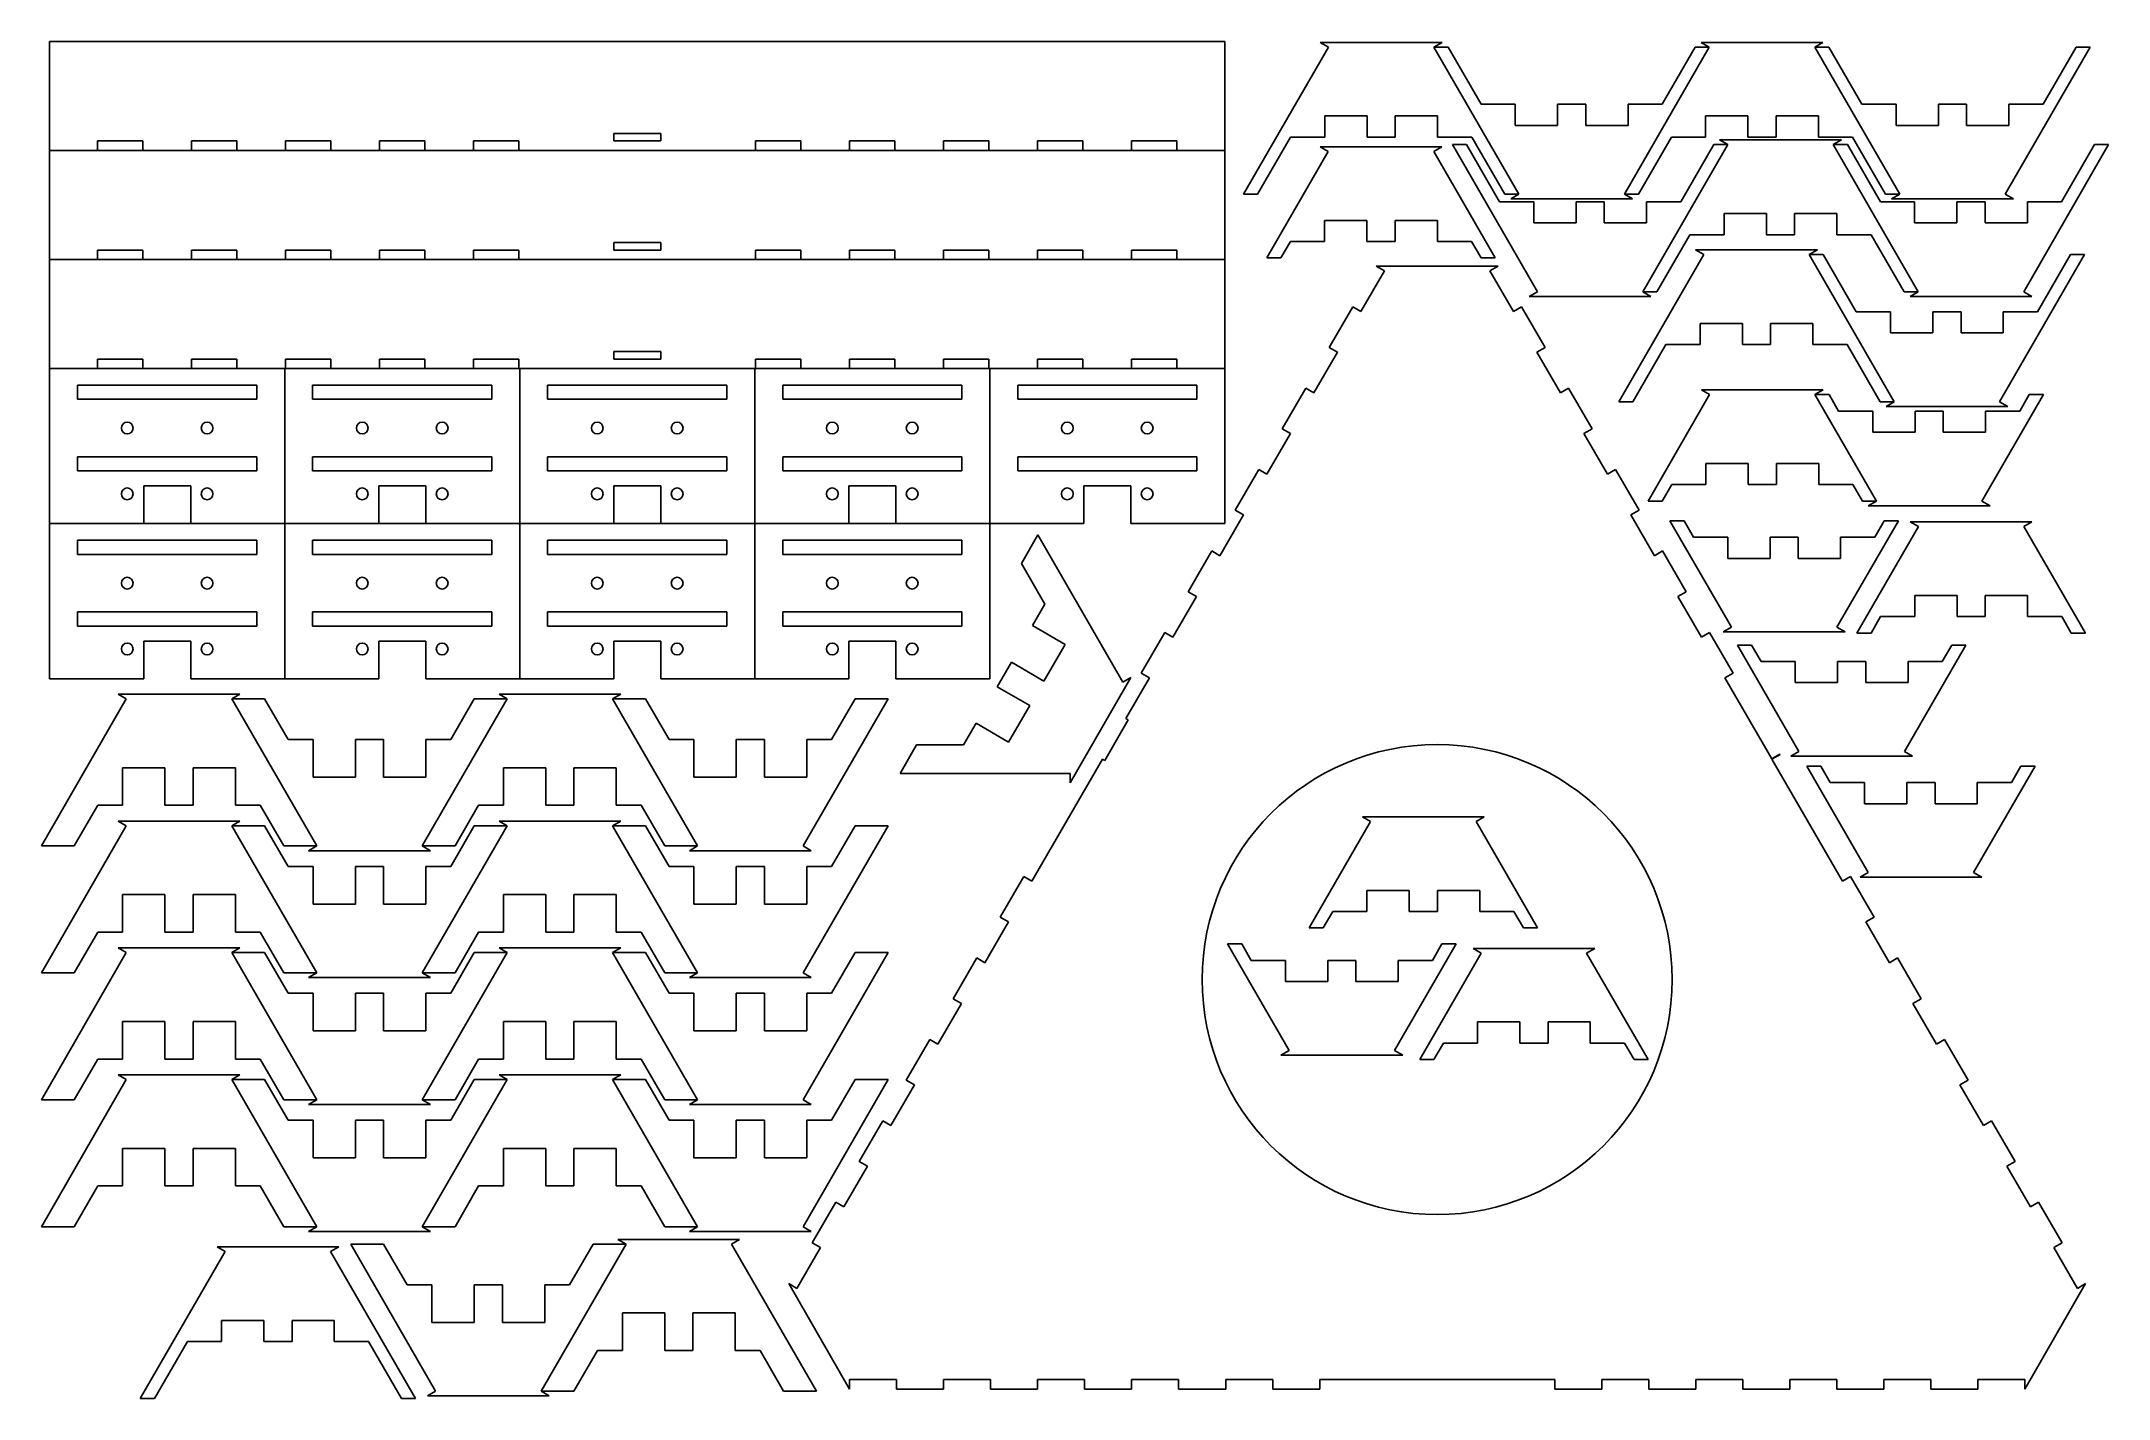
# Model space of a CAD drawing. Header units: millimetres. Extents: x 84 to 524, y 76 to 365.
import ezdxf

# ---------------------------------------------------------------- set-up
doc = ezdxf.new("R2010")
doc.units = ezdxf.units.MM

msp = doc.modelspace()

# ---------------------------------------------------------------- linework, layer by layer
at = {"color": 7, "linetype": 'Continuous', "lineweight": 25}
for p, q in [((335.74, 365.08), (85.74, 365.08)), ((85.74, 365.08), (85.74, 341.88)), ((335.74, 341.88), (335.74, 365.08)), ((357.81, 363.87), (339.74, 332.56)), ((356.08, 364.87), (357.81, 363.87)), ((381.98, 364.87), (356.08, 364.87)), ((380.25, 363.87), (381.98, 364.87)), ((398.33, 332.56), (380.25, 363.87)), ((380.25, 363.87), (383.25, 363.87)), ((383.25, 363.87), (390.27, 351.71)), ((438.84, 363.87), (420.76, 332.56)), ((435.84, 363.87), (428.82, 351.71)), ((438.84, 363.87), (435.84, 363.87)), ((463.01, 364.87), (437.11, 364.87)), ((437.11, 364.87), (438.84, 363.87)), ((461.28, 363.87), (463.01, 364.87)), ((479.35, 332.56), (461.28, 363.87)), ((461.28, 363.87), (464.28, 363.87)), ((464.28, 363.87), (471.3, 351.71)), ((501.79, 332.56), (519.87, 363.87)), ((516.87, 363.87), (509.85, 351.71)), ((519.87, 363.87), (516.87, 363.87)), ((366.03, 349.22), (357.03, 349.22)), ((357.03, 344.72), (357.03, 349.22)), ((366.03, 349.22), (366.03, 344.72)), ((372.03, 344.72), (372.03, 349.22)), ((381.03, 349.22), (372.03, 349.22)), ((381.03, 349.22), (381.03, 344.72)), ((397.54, 351.71), (390.27, 351.71)), ((397.54, 347.21), (397.54, 351.71)), ((412.54, 351.71), (406.54, 351.71)), ((406.54, 351.71), (406.54, 347.21)), ((412.54, 347.21), (412.54, 351.71)), ((421.54, 351.71), (421.54, 347.21)), ((428.82, 351.71), (421.54, 351.71)), ((447.06, 349.22), (438.06, 349.22)), ((438.06, 344.72), (438.06, 349.22)), ((447.06, 349.22), (447.06, 344.72)), ((453.06, 344.72), (453.06, 349.22)), ((462.06, 349.22), (453.06, 349.22)), ((462.06, 349.22), (462.06, 344.72)), ((478.57, 351.71), (471.3, 351.71)), ((478.57, 347.21), (478.57, 351.71)), ((487.57, 351.71), (487.57, 347.21)), ((493.57, 351.71), (487.57, 351.71)), ((493.57, 347.21), (493.57, 351.71)), ((502.57, 351.71), (502.57, 347.21)), ((509.85, 351.71), (502.57, 351.71)), ((95.94, 343.88), (95.94, 341.88)), ((105.54, 343.88), (95.94, 343.88)), ((105.54, 341.88), (105.54, 343.88)), ((125.54, 343.88), (115.94, 343.88)), ((115.94, 343.88), (115.94, 341.88)), ((125.54, 341.88), (125.54, 343.88)), ((145.54, 343.88), (135.94, 343.88)), ((135.94, 343.88), (135.94, 341.88)), ((145.54, 341.88), (145.54, 343.88)), ((165.54, 343.88), (155.94, 343.88)), ((155.94, 343.88), (155.94, 341.88)), ((165.54, 341.88), (165.54, 343.88)), ((185.54, 343.88), (175.94, 343.88)), ((175.94, 343.88), (175.94, 341.88)), ((185.54, 341.88), (185.54, 343.88)), ((215.74, 345.48), (205.74, 345.48)), ((205.74, 345.48), (205.74, 343.88)), ((205.74, 343.88), (215.74, 343.88)), ((215.74, 343.88), (215.74, 345.48)), ((245.54, 343.88), (235.94, 343.88)), ((235.94, 343.88), (235.94, 341.88)), ((245.54, 341.88), (245.54, 343.88)), ((265.54, 343.88), (255.94, 343.88)), ((255.94, 343.88), (255.94, 341.88)), ((265.54, 341.88), (265.54, 343.88)), ((285.54, 343.88), (275.94, 343.88)), ((275.94, 343.88), (275.94, 341.88)), ((285.54, 341.88), (285.54, 343.88)), ((305.54, 343.88), (295.94, 343.88)), ((295.94, 343.88), (295.94, 341.88)), ((305.54, 341.88), (305.54, 343.88)), ((325.54, 343.88), (315.94, 343.88)), ((315.94, 343.88), (315.94, 341.88)), ((325.54, 341.88), (325.54, 343.88)), ((342.74, 332.56), (349.76, 344.72)), ((349.76, 344.72), (357.03, 344.72)), ((366.03, 344.72), (372.03, 344.72)), ((381.03, 344.72), (388.31, 344.72)), ((402.26, 311.79), (384.18, 343.1)), ((384.18, 343.1), (387.18, 343.1)), ((387.18, 343.1), (394.2, 330.94)), ((395.33, 332.56), (388.31, 344.72)), ((397.54, 347.21), (406.54, 347.21)), ((412.54, 347.21), (421.54, 347.21)), ((423.76, 332.56), (430.78, 344.72)), ((442.77, 343.1), (424.7, 311.79)), ((430.78, 344.72), (438.06, 344.72)), ((439.77, 343.1), (432.75, 330.94)), ((442.77, 343.1), (439.77, 343.1)), ((441.04, 344.1), (442.77, 343.1)), ((466.94, 344.1), (441.04, 344.1)), ((447.06, 344.72), (453.06, 344.72)), ((462.06, 344.72), (469.33, 344.72)), ((465.21, 343.1), (466.94, 344.1)), ((465.21, 343.1), (468.21, 343.1)), ((483.29, 311.79), (465.21, 343.1)), ((468.21, 343.1), (475.23, 330.94)), ((476.35, 332.56), (469.33, 344.72)), ((478.57, 347.21), (487.57, 347.21)), ((493.57, 347.21), (502.57, 347.21)), ((523.8, 343.1), (505.72, 311.79)), ((520.8, 343.1), (513.78, 330.94)), ((523.8, 343.1), (520.8, 343.1)), ((85.74, 341.88), (95.94, 341.88)), ((85.74, 341.88), (85.74, 318.68)), ((335.74, 341.88), (85.74, 341.88)), ((105.54, 341.88), (115.94, 341.88)), ((125.54, 341.88), (135.94, 341.88)), ((145.54, 341.88), (155.94, 341.88)), ((165.54, 341.88), (175.94, 341.88)), ((185.54, 341.88), (235.94, 341.88)), ((245.54, 341.88), (255.94, 341.88)), ((265.54, 341.88), (275.94, 341.88)), ((285.54, 341.88), (295.94, 341.88)), ((305.54, 341.88), (315.94, 341.88)), ((325.54, 341.88), (335.74, 341.88)), ((335.74, 318.68), (335.74, 341.88)), ((357.76, 341.64), (344.69, 318.99)), ((356.03, 342.64), (357.76, 341.64)), ((381.93, 342.64), (356.03, 342.64)), ((380.2, 341.64), (381.93, 342.64)), ((393.28, 318.99), (380.2, 341.64)), ((339.74, 332.56), (342.74, 332.56)), ((394.2, 330.94), (401.48, 330.94)), ((398.33, 332.56), (395.33, 332.56)), ((398.33, 332.56), (396.59, 331.56)), ((396.59, 331.56), (422.49, 331.56)), ((401.48, 330.94), (401.48, 326.44)), ((410.48, 326.44), (410.48, 330.94)), ((410.48, 330.94), (416.48, 330.94)), ((416.48, 330.94), (416.48, 326.44)), ((420.76, 332.56), (423.76, 332.56)), ((422.49, 331.56), (420.76, 332.56)), ((425.48, 330.94), (432.75, 330.94)), ((425.48, 326.44), (425.48, 330.94)), ((475.23, 330.94), (482.5, 330.94)), ((479.35, 332.56), (476.35, 332.56)), ((479.35, 332.56), (477.62, 331.56)), ((477.62, 331.56), (503.52, 331.56)), ((482.5, 330.94), (482.5, 326.44)), ((491.5, 326.44), (491.5, 330.94)), ((491.5, 330.94), (497.5, 330.94)), ((497.5, 330.94), (497.5, 326.44)), ((503.52, 331.56), (501.79, 332.56)), ((506.5, 330.94), (513.78, 330.94)), ((506.5, 326.44), (506.5, 330.94)), ((365.98, 326.99), (356.98, 326.99)), ((356.98, 322.49), (356.98, 326.99)), ((365.98, 326.99), (365.98, 322.49)), ((371.98, 322.49), (371.98, 326.99)), ((380.98, 326.99), (371.98, 326.99)), ((380.98, 326.99), (380.98, 322.49)), ((410.48, 326.44), (401.48, 326.44)), ((425.48, 326.44), (416.48, 326.44)), ((450.99, 328.45), (441.99, 328.45)), ((441.99, 323.95), (441.99, 328.45)), ((450.99, 328.45), (450.99, 323.95)), ((456.99, 323.95), (456.99, 328.45)), ((465.99, 328.45), (456.99, 328.45)), ((465.99, 328.45), (465.99, 323.95)), ((491.5, 326.44), (482.5, 326.44)), ((506.5, 326.44), (497.5, 326.44)), ((205.74, 322.28), (205.74, 320.68)), ((215.74, 322.28), (205.74, 322.28)), ((215.74, 320.68), (215.74, 322.28)), ((347.69, 318.99), (349.71, 322.49)), ((349.71, 322.49), (356.98, 322.49)), ((365.98, 322.49), (371.98, 322.49)), ((380.98, 322.49), (388.26, 322.49)), ((390.28, 318.99), (388.26, 322.49)), ((427.7, 311.79), (434.72, 323.95)), ((434.72, 323.95), (441.99, 323.95)), ((450.99, 323.95), (456.99, 323.95)), ((465.99, 323.95), (473.27, 323.95)), ((480.29, 311.79), (473.27, 323.95)), ((85.74, 318.68), (85.74, 295.48)), ((335.74, 318.68), (85.74, 318.68)), ((85.74, 318.68), (95.94, 318.68)), ((95.94, 320.68), (95.94, 318.68)), ((105.54, 320.68), (95.94, 320.68)), ((105.54, 318.68), (105.54, 320.68)), ((105.54, 318.68), (115.94, 318.68)), ((125.54, 320.68), (115.94, 320.68)), ((115.94, 320.68), (115.94, 318.68)), ((125.54, 318.68), (125.54, 320.68)), ((125.54, 318.68), (135.94, 318.68)), ((145.54, 320.68), (135.94, 320.68)), ((135.94, 320.68), (135.94, 318.68)), ((145.54, 318.68), (145.54, 320.68)), ((145.54, 318.68), (155.94, 318.68)), ((165.54, 320.68), (155.94, 320.68)), ((155.94, 320.68), (155.94, 318.68)), ((165.54, 318.68), (165.54, 320.68)), ((165.54, 318.68), (175.94, 318.68)), ((175.94, 320.68), (175.94, 318.68)), ((185.54, 320.68), (175.94, 320.68)), ((185.54, 318.68), (185.54, 320.68)), ((185.54, 318.68), (235.94, 318.68)), ((205.74, 320.68), (215.74, 320.68)), ((245.54, 320.68), (235.94, 320.68)), ((235.94, 320.68), (235.94, 318.68)), ((245.54, 318.68), (245.54, 320.68)), ((245.54, 318.68), (255.94, 318.68)), ((265.54, 320.68), (255.94, 320.68)), ((255.94, 320.68), (255.94, 318.68)), ((265.54, 318.68), (265.54, 320.68)), ((265.54, 318.68), (275.94, 318.68)), ((285.54, 320.68), (275.94, 320.68)), ((275.94, 320.68), (275.94, 318.68)), ((285.54, 318.68), (285.54, 320.68)), ((285.54, 318.68), (295.94, 318.68)), ((305.54, 320.68), (295.94, 320.68)), ((295.94, 320.68), (295.94, 318.68)), ((305.54, 318.68), (305.54, 320.68)), ((305.54, 318.68), (315.94, 318.68)), ((325.54, 320.68), (315.94, 320.68)), ((315.94, 320.68), (315.94, 318.68)), ((325.54, 318.68), (325.54, 320.68)), ((325.54, 318.68), (335.74, 318.68)), ((335.74, 295.48), (335.74, 318.68)), ((344.69, 318.99), (347.69, 318.99)), ((369.72, 316.27), (367.99, 317.27)), ((393.89, 317.27), (367.99, 317.27)), ((393.28, 318.99), (390.28, 318.99)), ((393.89, 317.27), (392.16, 316.27)), ((437.65, 319.72), (419.58, 288.41)), ((435.92, 320.72), (437.65, 319.72)), ((461.82, 320.72), (435.92, 320.72)), ((460.09, 319.72), (461.82, 320.72)), ((478.17, 288.41), (460.09, 319.72)), ((460.09, 319.72), (463.09, 319.72)), ((463.09, 319.72), (470.11, 307.56)), ((518.68, 319.72), (500.6, 288.41)), ((515.68, 319.72), (508.66, 307.56)), ((518.68, 319.72), (515.68, 319.72)), ((364.72, 307.61), (369.72, 316.27)), ((392.16, 316.27), (397.16, 307.61)), ((362.99, 308.61), (357.99, 299.95)), ((362.99, 308.61), (364.72, 307.61)), ((397.16, 307.61), (398.89, 308.61)), ((403.89, 299.95), (398.89, 308.61)), ((400.53, 310.79), (402.26, 311.79)), ((426.43, 310.79), (400.53, 310.79)), ((424.7, 311.79), (426.43, 310.79)), ((424.7, 311.79), (427.7, 311.79)), ((483.29, 311.79), (480.29, 311.79)), ((481.55, 310.79), (483.29, 311.79)), ((507.45, 310.79), (481.55, 310.79)), ((505.72, 311.79), (507.45, 310.79)), ((436.87, 300.57), (436.87, 305.07)), ((445.87, 305.07), (436.87, 305.07)), ((445.87, 305.07), (445.87, 300.57)), ((451.87, 300.57), (451.87, 305.07)), ((460.87, 305.07), (451.87, 305.07)), ((460.87, 305.07), (460.87, 300.57)), ((470.11, 307.56), (477.39, 307.56)), ((477.39, 307.56), (477.39, 303.06)), ((486.39, 303.06), (486.39, 307.56)), ((486.39, 307.56), (492.39, 307.56)), ((492.39, 307.56), (492.39, 303.06)), ((501.39, 307.56), (508.66, 307.56)), ((501.39, 303.06), (501.39, 307.56)), ((359.72, 298.95), (357.99, 299.95)), ((403.89, 299.95), (402.16, 298.95)), ((422.58, 288.41), (429.6, 300.57)), ((429.6, 300.57), (436.87, 300.57)), ((445.87, 300.57), (451.87, 300.57)), ((460.87, 300.57), (468.15, 300.57)), ((475.17, 288.41), (468.15, 300.57)), ((486.39, 303.06), (477.39, 303.06)), ((501.39, 303.06), (492.39, 303.06)), ((85.74, 295.48), (95.94, 295.48)), ((85.74, 295.48), (85.74, 262.48)), ((135.74, 295.48), (85.74, 295.48)), ((105.54, 297.48), (95.94, 297.48)), ((95.94, 297.48), (95.94, 295.48)), ((105.54, 295.48), (105.54, 297.48)), ((105.54, 295.48), (115.94, 295.48)), ((115.94, 297.48), (115.94, 295.48)), ((125.54, 297.48), (115.94, 297.48)), ((125.54, 295.48), (125.54, 297.48)), ((125.54, 295.48), (135.94, 295.48)), ((135.74, 262.48), (135.74, 295.48)), ((185.74, 295.48), (135.74, 295.48)), ((145.54, 297.48), (135.94, 297.48)), ((135.94, 297.48), (135.94, 295.48)), ((145.54, 295.48), (145.54, 297.48)), ((145.54, 295.48), (155.94, 295.48)), ((165.54, 297.48), (155.94, 297.48)), ((155.94, 297.48), (155.94, 295.48)), ((165.54, 295.48), (165.54, 297.48)), ((165.54, 295.48), (175.94, 295.48)), ((185.54, 297.48), (175.94, 297.48)), ((175.94, 297.48), (175.94, 295.48)), ((185.54, 295.48), (185.54, 297.48)), ((185.54, 295.48), (235.94, 295.48)), ((185.74, 295.48), (185.74, 262.48)), ((235.74, 295.48), (185.74, 295.48)), ((215.74, 299.08), (205.74, 299.08)), ((205.74, 299.08), (205.74, 297.48)), ((205.74, 297.48), (215.74, 297.48)), ((215.74, 297.48), (215.74, 299.08)), ((235.74, 262.48), (235.74, 295.48)), ((285.74, 295.48), (235.74, 295.48)), ((245.54, 297.48), (235.94, 297.48)), ((235.94, 297.48), (235.94, 295.48)), ((245.54, 295.48), (245.54, 297.48)), ((245.54, 295.48), (255.94, 295.48)), ((265.54, 297.48), (255.94, 297.48)), ((255.94, 297.48), (255.94, 295.48)), ((265.54, 295.48), (265.54, 297.48)), ((265.54, 295.48), (275.94, 295.48)), ((285.54, 297.48), (275.94, 297.48)), ((275.94, 297.48), (275.94, 295.48)), ((285.54, 295.48), (285.54, 297.48)), ((285.54, 295.48), (295.94, 295.48)), ((285.74, 295.48), (285.74, 262.48)), ((335.74, 295.48), (285.74, 295.48)), ((305.54, 297.48), (295.94, 297.48)), ((295.94, 297.48), (295.94, 295.48)), ((305.54, 295.48), (305.54, 297.48)), ((305.54, 295.48), (315.94, 295.48)), ((325.54, 297.48), (315.94, 297.48)), ((315.94, 297.48), (315.94, 295.48)), ((325.54, 295.48), (325.54, 297.48)), ((325.54, 295.48), (335.74, 295.48)), ((335.74, 262.48), (335.74, 295.48)), ((354.72, 290.29), (359.72, 298.95)), ((402.16, 298.95), (407.16, 290.29)), ((129.79, 291.92), (91.69, 291.92)), ((91.69, 291.92), (91.69, 288.92)), ((129.79, 288.92), (129.79, 291.92)), ((179.79, 291.92), (141.69, 291.92)), ((141.69, 291.92), (141.69, 288.92)), ((179.79, 288.92), (179.79, 291.92)), ((229.79, 291.92), (191.69, 291.92)), ((191.69, 291.92), (191.69, 288.92)), ((229.79, 288.92), (229.79, 291.92)), ((279.79, 291.92), (241.69, 291.92)), ((241.69, 291.92), (241.69, 288.92)), ((279.79, 288.92), (279.79, 291.92)), ((291.69, 291.92), (291.69, 288.92)), ((329.79, 291.92), (291.69, 291.92)), ((329.79, 288.92), (329.79, 291.92)), ((352.99, 291.29), (347.99, 282.63)), ((352.99, 291.29), (354.72, 290.29)), ((407.16, 290.29), (408.89, 291.29)), ((413.89, 282.63), (408.89, 291.29)), ((437.16, 290.91), (438.89, 289.91)), ((463.06, 290.91), (437.16, 290.91)), ((461.32, 289.91), (463.06, 290.91)), ((91.69, 288.92), (129.79, 288.92)), ((141.69, 288.92), (179.79, 288.92)), ((191.69, 288.92), (229.79, 288.92)), ((241.69, 288.92), (279.79, 288.92)), ((291.69, 288.92), (329.79, 288.92)), ((419.58, 288.41), (422.58, 288.41)), ((438.89, 289.91), (425.81, 267.26)), ((474.4, 267.26), (461.32, 289.91)), ((461.32, 289.91), (464.32, 289.91)), ((464.32, 289.91), (466.34, 286.41)), ((473.62, 286.41), (466.34, 286.41)), ((473.62, 281.91), (473.62, 286.41)), ((478.17, 288.41), (475.17, 288.41)), ((476.44, 287.41), (478.17, 288.41)), ((502.34, 287.41), (476.44, 287.41)), ((482.62, 286.41), (482.62, 281.91)), ((488.62, 286.41), (482.62, 286.41)), ((488.62, 281.91), (488.62, 286.41)), ((496.84, 267.26), (509.91, 289.91)), ((497.62, 286.41), (497.62, 281.91)), ((504.89, 286.41), (497.62, 286.41)), ((500.6, 288.41), (502.34, 287.41)), ((506.91, 289.91), (504.89, 286.41)), ((509.91, 289.91), (506.91, 289.91)), ((344.72, 272.97), (349.72, 281.63)), ((349.72, 281.63), (347.99, 282.63)), ((413.89, 282.63), (412.16, 281.63)), ((412.16, 281.63), (417.16, 272.97)), ((473.62, 281.91), (482.62, 281.91)), ((488.62, 281.91), (497.62, 281.91)), ((129.79, 276.68), (91.69, 276.68)), ((91.69, 276.68), (91.69, 273.68)), ((91.69, 273.68), (129.79, 273.68)), ((129.79, 273.68), (129.79, 276.68)), ((179.79, 276.68), (141.69, 276.68)), ((141.69, 276.68), (141.69, 273.68)), ((141.69, 273.68), (179.79, 273.68)), ((179.79, 273.68), (179.79, 276.68)), ((229.79, 276.68), (191.69, 276.68)), ((191.69, 276.68), (191.69, 273.68)), ((191.69, 273.68), (229.79, 273.68)), ((229.79, 273.68), (229.79, 276.68)), ((279.79, 276.68), (241.69, 276.68)), ((241.69, 276.68), (241.69, 273.68)), ((241.69, 273.68), (279.79, 273.68)), ((279.79, 273.68), (279.79, 276.68)), ((329.79, 276.68), (291.69, 276.68)), ((291.69, 276.68), (291.69, 273.68)), ((291.69, 273.68), (329.79, 273.68)), ((329.79, 273.68), (329.79, 276.68)), ((342.99, 273.97), (337.99, 265.31)), ((342.99, 273.97), (344.72, 272.97)), ((417.16, 272.97), (418.89, 273.97)), ((423.89, 265.31), (418.89, 273.97)), ((438.11, 270.76), (438.11, 275.26)), ((447.11, 275.26), (438.11, 275.26)), ((447.11, 275.26), (447.11, 270.76)), ((453.11, 270.76), (453.11, 275.26)), ((462.11, 275.26), (453.11, 275.26)), ((462.11, 275.26), (462.11, 270.76)), ((115.74, 270.48), (105.74, 270.48)), ((105.74, 270.48), (105.74, 262.48)), ((115.74, 262.48), (115.74, 270.48)), ((165.74, 270.48), (155.74, 270.48)), ((155.74, 270.48), (155.74, 262.48)), ((165.74, 262.48), (165.74, 270.48)), ((215.74, 270.48), (205.74, 270.48)), ((205.74, 270.48), (205.74, 262.48)), ((215.74, 262.48), (215.74, 270.48)), ((265.74, 270.48), (255.74, 270.48)), ((255.74, 270.48), (255.74, 262.48)), ((265.74, 262.48), (265.74, 270.48)), ((315.74, 270.48), (305.74, 270.48)), ((305.74, 270.48), (305.74, 262.48)), ((315.74, 262.48), (315.74, 270.48)), ((428.81, 267.26), (430.83, 270.76)), ((430.83, 270.76), (438.11, 270.76)), ((447.11, 270.76), (453.11, 270.76)), ((462.11, 270.76), (469.38, 270.76)), ((471.4, 267.26), (469.38, 270.76)), ((334.72, 255.65), (339.72, 264.31)), ((339.72, 264.31), (337.99, 265.31)), ((423.89, 265.31), (422.16, 264.31)), ((422.16, 264.31), (427.16, 255.65)), ((425.81, 267.26), (428.81, 267.26)), ((474.4, 267.26), (471.4, 267.26)), ((474.4, 267.26), (472.67, 266.26)), ((472.67, 266.26), (498.57, 266.26)), ((498.57, 266.26), (496.84, 267.26)), ((85.74, 262.48), (105.74, 262.48)), ((135.74, 262.48), (85.74, 262.48)), ((85.74, 262.48), (85.74, 229.48)), ((115.74, 262.48), (135.74, 262.48)), ((135.74, 262.48), (135.74, 229.48)), ((185.74, 262.48), (135.74, 262.48)), ((135.74, 262.48), (155.74, 262.48)), ((165.74, 262.48), (185.74, 262.48)), ((185.74, 262.48), (185.74, 229.48)), ((235.74, 262.48), (185.74, 262.48)), ((185.74, 262.48), (205.74, 262.48)), ((215.74, 262.48), (235.74, 262.48)), ((235.74, 229.48), (235.74, 262.48)), ((285.74, 262.48), (235.74, 262.48)), ((235.74, 262.48), (255.74, 262.48)), ((265.74, 262.48), (285.74, 262.48)), ((285.74, 262.48), (305.74, 262.48)), ((285.74, 229.48), (285.74, 262.48)), ((295.98, 260.07), (292.48, 254.01)), ((314.06, 228.76), (295.98, 260.07)), ((315.74, 262.48), (335.74, 262.48)), ((443.55, 240.43), (430.47, 263.08)), ((433.47, 263.08), (430.47, 263.08)), ((435.49, 259.58), (433.47, 263.08)), ((435.49, 259.58), (442.77, 259.58)), ((442.77, 259.58), (442.77, 255.08)), ((451.77, 255.08), (451.77, 259.58)), ((451.77, 259.58), (457.77, 259.58)), ((457.77, 259.58), (457.77, 255.08)), ((479.06, 263.08), (465.99, 240.43)), ((466.77, 259.58), (474.04, 259.58)), ((466.77, 255.08), (466.77, 259.58)), ((483.32, 261.84), (470.25, 239.19)), ((474.04, 259.58), (476.06, 263.08)), ((476.06, 263.08), (479.06, 263.08)), ((481.59, 262.84), (483.32, 261.84)), ((507.49, 262.84), (481.59, 262.84)), ((505.76, 261.84), (507.49, 262.84)), ((518.84, 239.19), (505.76, 261.84)), ((129.79, 258.92), (91.69, 258.92)), ((91.69, 258.92), (91.69, 255.92)), ((91.69, 255.92), (129.79, 255.92)), ((129.79, 255.92), (129.79, 258.92)), ((141.69, 258.92), (141.69, 255.92)), ((179.79, 258.92), (141.69, 258.92)), ((141.69, 255.92), (179.79, 255.92)), ((179.79, 255.92), (179.79, 258.92)), ((229.79, 258.92), (191.69, 258.92)), ((191.69, 258.92), (191.69, 255.92)), ((191.69, 255.92), (229.79, 255.92)), ((229.79, 255.92), (229.79, 258.92)), ((279.79, 258.92), (241.69, 258.92)), ((241.69, 258.92), (241.69, 255.92)), ((241.69, 255.92), (279.79, 255.92)), ((279.79, 255.92), (279.79, 258.92)), ((332.99, 256.65), (327.99, 247.99)), ((332.99, 256.65), (334.72, 255.65)), ((427.16, 255.65), (428.89, 256.65)), ((433.89, 247.99), (428.89, 256.65)), ((292.48, 254.01), (297.48, 245.35)), ((451.77, 255.08), (442.77, 255.08)), ((466.77, 255.08), (457.77, 255.08)), ((324.72, 238.33), (329.72, 246.99)), ((329.72, 246.99), (327.99, 247.99)), ((433.89, 247.99), (432.16, 246.99)), ((432.16, 246.99), (437.16, 238.33)), ((491.54, 247.19), (482.54, 247.19)), ((482.54, 242.69), (482.54, 247.19)), ((491.54, 247.19), (491.54, 242.69)), ((497.54, 242.69), (497.54, 247.19)), ((506.54, 247.19), (497.54, 247.19)), ((506.54, 247.19), (506.54, 242.69)), ((129.79, 243.68), (91.69, 243.68)), ((91.69, 243.68), (91.69, 240.68)), ((129.79, 240.68), (129.79, 243.68)), ((179.79, 243.68), (141.69, 243.68)), ((141.69, 243.68), (141.69, 240.68)), ((179.79, 240.68), (179.79, 243.68)), ((229.79, 243.68), (191.69, 243.68)), ((191.69, 243.68), (191.69, 240.68)), ((229.79, 240.68), (229.79, 243.68)), ((279.79, 243.68), (241.69, 243.68)), ((241.69, 243.68), (241.69, 240.68)), ((279.79, 240.68), (279.79, 243.68)), ((297.48, 245.35), (294.84, 240.76)), ((473.25, 239.19), (475.27, 242.69)), ((475.27, 242.69), (482.54, 242.69)), ((491.54, 242.69), (497.54, 242.69)), ((506.54, 242.69), (513.82, 242.69)), ((515.84, 239.19), (513.82, 242.69)), ((91.69, 240.68), (129.79, 240.68)), ((141.69, 240.68), (179.79, 240.68)), ((191.69, 240.68), (229.79, 240.68)), ((241.69, 240.68), (279.79, 240.68)), ((301.76, 236.76), (294.84, 240.76)), ((322.99, 239.33), (317.99, 230.67)), ((322.99, 239.33), (324.72, 238.33)), ((437.16, 238.33), (438.89, 239.33)), ((443.89, 230.67), (438.89, 239.33)), ((441.82, 239.43), (443.55, 240.43)), ((467.72, 239.43), (441.82, 239.43)), ((465.99, 240.43), (467.72, 239.43)), ((470.25, 239.19), (473.25, 239.19)), ((518.84, 239.19), (515.84, 239.19)), ((115.74, 237.48), (105.74, 237.48)), ((105.74, 237.48), (105.74, 229.48)), ((115.74, 229.48), (115.74, 237.48)), ((165.74, 237.48), (155.74, 237.48)), ((155.74, 237.48), (155.74, 229.48)), ((165.74, 229.48), (165.74, 237.48)), ((215.74, 237.48), (205.74, 237.48)), ((205.74, 237.48), (205.74, 229.48)), ((215.74, 229.48), (215.74, 237.48)), ((265.74, 237.48), (255.74, 237.48)), ((255.74, 237.48), (255.74, 229.48)), ((265.74, 229.48), (265.74, 237.48)), ((297.26, 228.97), (301.76, 236.76)), ((447.83, 236.63), (444.83, 236.63)), ((457.9, 213.98), (444.83, 236.63)), ((449.85, 233.13), (447.83, 236.63)), ((449.85, 233.13), (457.12, 233.13)), ((457.12, 233.13), (457.12, 228.63)), ((466.12, 228.63), (466.12, 233.13)), ((466.12, 233.13), (472.12, 233.13)), ((472.12, 233.13), (472.12, 228.63)), ((493.42, 236.63), (480.34, 213.98)), ((481.12, 233.13), (488.4, 233.13)), ((481.12, 228.63), (481.12, 233.13)), ((488.4, 233.13), (490.42, 236.63)), ((490.42, 236.63), (493.42, 236.63)), ((85.74, 229.48), (105.74, 229.48)), ((115.74, 229.48), (135.74, 229.48)), ((135.74, 229.48), (155.74, 229.48)), ((165.74, 229.48), (185.74, 229.48)), ((185.74, 229.48), (205.74, 229.48)), ((215.74, 229.48), (235.74, 229.48)), ((235.74, 229.48), (255.74, 229.48)), ((265.74, 229.48), (285.74, 229.48)), ((290.34, 232.97), (287.34, 227.77)), ((290.34, 232.97), (297.26, 228.97)), ((302.84, 207.33), (315.79, 229.76)), ((315.79, 229.76), (314.06, 228.76)), ((314.72, 221.01), (319.72, 229.67)), ((319.72, 229.67), (317.99, 230.67)), ((443.89, 230.67), (442.16, 229.67)), ((442.16, 229.67), (452.13, 212.39)), ((102.05, 225.19), (83.97, 193.88)), ((100.32, 226.19), (102.05, 225.19)), ((126.22, 226.19), (100.32, 226.19)), ((124.48, 225.19), (126.22, 226.19)), ((124.48, 225.19), (131.48, 225.19)), ((124.48, 225.19), (142.56, 193.88)), ((131.48, 225.19), (136.48, 216.53)), ((165, 193.88), (183.07, 225.19)), ((176.07, 225.19), (171.07, 216.53)), ((183.07, 225.19), (176.07, 225.19)), ((181.34, 226.19), (183.07, 225.19)), ((207.24, 226.19), (181.34, 226.19)), ((205.51, 225.19), (207.24, 226.19)), ((223.59, 193.88), (205.51, 225.19)), ((205.51, 225.19), (212.51, 225.19)), ((212.51, 225.19), (217.51, 216.53)), ((246.02, 193.88), (264.1, 225.19)), ((257.1, 225.19), (252.1, 216.53)), ((264.1, 225.19), (257.1, 225.19)), ((294.26, 223.77), (287.34, 227.77)), ((466.12, 228.63), (457.12, 228.63)), ((481.12, 228.63), (472.12, 228.63)), ((282.84, 219.98), (280.19, 215.39)), ((282.84, 219.98), (289.76, 215.98)), ((289.76, 215.98), (294.26, 223.77)), ((315.22, 220.72), (310.22, 212.06)), ((314.72, 221.01), (315.22, 220.72)), ((141.78, 216.53), (136.48, 216.53)), ((141.78, 216.53), (141.78, 208.53)), ((150.78, 208.53), (150.78, 216.53)), ((156.78, 216.53), (150.78, 216.53)), ((156.78, 216.53), (156.78, 208.53)), ((165.78, 208.53), (165.78, 216.53)), ((171.07, 216.53), (165.78, 216.53)), ((222.8, 216.53), (217.51, 216.53)), ((222.8, 216.53), (222.8, 208.53)), ((231.8, 208.53), (231.8, 216.53)), ((237.8, 216.53), (231.8, 216.53)), ((237.8, 216.53), (237.8, 208.53)), ((246.8, 208.53), (246.8, 216.53)), ((252.1, 216.53), (246.8, 216.53)), ((266.69, 209.33), (270.19, 215.39)), ((270.19, 215.39), (280.19, 215.39)), ((294.72, 186.37), (309.72, 212.35)), ((310.22, 212.06), (309.72, 212.35)), ((453.87, 213.39), (452.13, 212.39)), ((453.89, 213.35), (452.16, 212.35)), ((452.16, 212.35), (467.16, 186.37)), ((453.89, 213.35), (453.87, 213.39)), ((456.17, 212.98), (457.9, 213.98)), ((482.07, 212.98), (456.17, 212.98)), ((480.34, 213.98), (482.07, 212.98)), ((101.27, 210.54), (101.27, 202.54)), ((110.27, 210.54), (101.27, 210.54)), ((110.27, 202.54), (110.27, 210.54)), ((125.27, 210.54), (116.27, 210.54)), ((116.27, 210.54), (116.27, 202.54)), ((125.27, 202.54), (125.27, 210.54)), ((141.78, 208.53), (150.78, 208.53)), ((156.78, 208.53), (165.78, 208.53)), ((182.29, 210.54), (182.29, 202.54)), ((191.29, 210.54), (182.29, 210.54)), ((191.29, 202.54), (191.29, 210.54)), ((206.29, 210.54), (197.29, 210.54)), ((197.29, 210.54), (197.29, 202.54)), ((206.29, 202.54), (206.29, 210.54)), ((222.8, 208.53), (231.8, 208.53)), ((237.8, 208.53), (246.8, 208.53)), ((266.69, 209.33), (302.84, 209.33)), ((302.84, 209.33), (302.84, 207.33)), ((472.64, 188.22), (459.56, 210.87)), ((462.56, 210.87), (459.56, 210.87)), ((464.58, 207.37), (462.56, 210.87)), ((464.58, 207.37), (471.86, 207.37)), ((471.86, 207.37), (471.86, 202.87)), ((480.86, 202.87), (480.86, 207.37)), ((480.86, 207.37), (486.86, 207.37)), ((486.86, 207.37), (486.86, 202.87)), ((508.15, 210.87), (495.07, 188.22)), ((495.86, 207.37), (503.13, 207.37)), ((495.86, 202.87), (495.86, 207.37)), ((503.13, 207.37), (505.15, 210.87)), ((505.15, 210.87), (508.15, 210.87)), ((90.97, 193.88), (95.97, 202.54)), ((95.97, 202.54), (101.27, 202.54)), ((110.27, 202.54), (116.27, 202.54)), ((125.27, 202.54), (130.56, 202.54)), ((135.56, 193.88), (130.56, 202.54)), ((172, 193.88), (177, 202.54)), ((177, 202.54), (182.29, 202.54)), ((191.29, 202.54), (197.29, 202.54)), ((206.29, 202.54), (211.59, 202.54)), ((216.59, 193.88), (211.59, 202.54)), ((480.86, 202.87), (471.86, 202.87)), ((495.86, 202.87), (486.86, 202.87)), ((102.05, 198.19), (83.97, 166.88)), ((100.32, 199.19), (102.05, 198.19)), ((126.22, 199.19), (100.32, 199.19)), ((124.48, 198.19), (126.22, 199.19)), ((142.56, 166.88), (124.48, 198.19)), ((124.48, 198.19), (131.48, 198.19)), ((131.48, 198.19), (136.48, 189.53)), ((183.07, 198.19), (165, 166.88)), ((176.07, 198.19), (171.07, 189.53)), ((183.07, 198.19), (176.07, 198.19)), ((181.34, 199.19), (183.07, 198.19)), ((207.24, 199.19), (181.34, 199.19)), ((205.51, 198.19), (207.24, 199.19)), ((223.59, 166.88), (205.51, 198.19)), ((205.51, 198.19), (212.51, 198.19)), ((212.51, 198.19), (217.51, 189.53)), ((246.02, 166.88), (264.1, 198.19)), ((257.1, 198.19), (252.1, 189.53)), ((264.1, 198.19), (257.1, 198.19)), ((366.77, 199.09), (353.69, 176.44)), ((390.94, 200.09), (365.04, 200.09)), ((365.04, 200.09), (366.77, 199.09)), ((389.2, 199.09), (390.94, 200.09)), ((402.28, 176.44), (389.2, 199.09)), ((83.97, 193.88), (90.97, 193.88)), ((142.56, 193.88), (135.56, 193.88)), ((142.56, 193.88), (140.83, 192.88)), ((166.73, 192.88), (165, 193.88)), ((165, 193.88), (172, 193.88)), ((223.59, 193.88), (216.59, 193.88)), ((223.59, 193.88), (221.85, 192.88)), ((247.75, 192.88), (246.02, 193.88)), ((141.78, 189.53), (136.48, 189.53)), ((140.83, 192.88), (166.73, 192.88)), ((141.78, 189.53), (141.78, 181.53)), ((150.78, 181.53), (150.78, 189.53)), ((156.78, 189.53), (150.78, 189.53)), ((156.78, 189.53), (156.78, 181.53)), ((165.78, 181.53), (165.78, 189.53)), ((171.07, 189.53), (165.78, 189.53)), ((222.8, 189.53), (217.51, 189.53)), ((221.85, 192.88), (247.75, 192.88)), ((222.8, 189.53), (222.8, 181.53)), ((231.8, 181.53), (231.8, 189.53)), ((237.8, 189.53), (231.8, 189.53)), ((237.8, 189.53), (237.8, 181.53)), ((246.8, 181.53), (246.8, 189.53)), ((252.1, 189.53), (246.8, 189.53)), ((292.99, 187.37), (287.99, 178.71)), ((292.99, 187.37), (294.72, 186.37)), ((467.16, 186.37), (468.89, 187.37)), ((473.89, 178.71), (468.89, 187.37)), ((470.91, 187.22), (472.64, 188.22)), ((496.81, 187.22), (470.91, 187.22)), ((495.07, 188.22), (496.81, 187.22)), ((101.27, 183.54), (101.27, 175.54)), ((110.27, 183.54), (101.27, 183.54)), ((110.27, 175.54), (110.27, 183.54)), ((116.27, 183.54), (116.27, 175.54)), ((125.27, 183.54), (116.27, 183.54)), ((125.27, 175.54), (125.27, 183.54)), ((141.78, 181.53), (150.78, 181.53)), ((156.78, 181.53), (165.78, 181.53)), ((182.29, 183.54), (182.29, 175.54)), ((191.29, 183.54), (182.29, 183.54)), ((191.29, 175.54), (191.29, 183.54)), ((206.29, 183.54), (197.29, 183.54)), ((197.29, 183.54), (197.29, 175.54)), ((206.29, 175.54), (206.29, 183.54)), ((222.8, 181.53), (231.8, 181.53)), ((237.8, 181.53), (246.8, 181.53)), ((365.99, 179.94), (365.99, 184.44)), ((374.99, 184.44), (365.99, 184.44)), ((374.99, 184.44), (374.99, 179.94)), ((389.99, 184.44), (380.99, 184.44)), ((380.99, 179.94), (380.99, 184.44)), ((389.99, 184.44), (389.99, 179.94)), ((284.72, 169.05), (289.72, 177.71)), ((289.72, 177.71), (287.99, 178.71)), ((353.69, 176.44), (356.69, 176.44)), ((356.69, 176.44), (358.71, 179.94)), ((358.71, 179.94), (365.99, 179.94)), ((374.99, 179.94), (380.99, 179.94)), ((389.99, 179.94), (397.26, 179.94)), ((399.28, 176.44), (397.26, 179.94)), ((402.28, 176.44), (399.28, 176.44)), ((473.89, 178.71), (472.16, 177.71)), ((472.16, 177.71), (477.16, 169.05)), ((90.97, 166.88), (95.97, 175.54)), ((95.97, 175.54), (101.27, 175.54)), ((100.32, 172.19), (102.05, 171.19)), ((126.22, 172.19), (100.32, 172.19)), ((110.27, 175.54), (116.27, 175.54)), ((124.48, 171.19), (126.22, 172.19)), ((125.27, 175.54), (130.56, 175.54)), ((135.56, 166.88), (130.56, 175.54)), ((172, 166.88), (177, 175.54)), ((177, 175.54), (182.29, 175.54)), ((181.34, 172.19), (183.07, 171.19)), ((207.24, 172.19), (181.34, 172.19)), ((191.29, 175.54), (197.29, 175.54)), ((205.51, 171.19), (207.24, 172.19)), ((206.29, 175.54), (211.59, 175.54)), ((216.59, 166.88), (211.59, 175.54)), ((349.44, 150.38), (336.36, 173.03)), ((339.36, 173.03), (336.36, 173.03)), ((341.38, 169.53), (339.36, 173.03)), ((384.95, 173.03), (371.87, 150.38)), ((379.93, 169.53), (381.95, 173.03)), ((381.95, 173.03), (384.95, 173.03)), ((388.57, 172.09), (390.3, 171.09)), ((414.47, 172.09), (388.57, 172.09)), ((412.74, 171.09), (414.47, 172.09)), ((102.05, 171.19), (83.97, 139.88)), ((124.48, 171.19), (131.48, 171.19)), ((124.48, 171.19), (142.56, 139.88)), ((131.48, 171.19), (136.48, 162.53)), ((165, 139.88), (183.07, 171.19)), ((176.07, 171.19), (171.07, 162.53)), ((183.07, 171.19), (176.07, 171.19)), ((205.51, 171.19), (223.59, 139.88)), ((205.51, 171.19), (212.51, 171.19)), ((212.51, 171.19), (217.51, 162.53)), ((246.02, 139.88), (264.1, 171.19)), ((257.1, 171.19), (252.1, 162.53)), ((264.1, 171.19), (257.1, 171.19)), ((282.99, 170.05), (277.99, 161.38)), ((282.99, 170.05), (284.72, 169.05)), ((341.38, 169.53), (348.66, 169.53)), ((348.66, 169.53), (348.66, 165.03)), ((357.66, 165.03), (357.66, 169.53)), ((357.66, 169.53), (363.66, 169.53)), ((363.66, 169.53), (363.66, 165.03)), ((372.66, 169.53), (379.93, 169.53)), ((372.66, 165.03), (372.66, 169.53)), ((390.3, 171.09), (377.23, 148.44)), ((425.82, 148.44), (412.74, 171.09)), ((477.16, 169.05), (478.89, 170.05)), ((483.89, 161.38), (478.89, 170.05)), ((83.97, 166.88), (90.97, 166.88)), ((142.56, 166.88), (135.56, 166.88)), ((142.56, 166.88), (140.83, 165.88)), ((140.83, 165.88), (166.73, 165.88)), ((165, 166.88), (172, 166.88)), ((166.73, 165.88), (165, 166.88)), ((223.59, 166.88), (216.59, 166.88)), ((223.59, 166.88), (221.85, 165.88)), ((221.85, 165.88), (247.75, 165.88)), ((247.75, 165.88), (246.02, 166.88)), ((357.66, 165.03), (348.66, 165.03)), ((372.66, 165.03), (363.66, 165.03)), ((141.78, 162.53), (136.48, 162.53)), ((141.78, 162.53), (141.78, 154.53)), ((150.78, 154.53), (150.78, 162.53)), ((156.78, 162.53), (150.78, 162.53)), ((156.78, 162.53), (156.78, 154.53)), ((165.78, 154.53), (165.78, 162.53)), ((171.07, 162.53), (165.78, 162.53)), ((222.8, 162.53), (217.51, 162.53)), ((222.8, 162.53), (222.8, 154.53)), ((231.8, 154.53), (231.8, 162.53)), ((237.8, 162.53), (231.8, 162.53)), ((237.8, 162.53), (237.8, 154.53)), ((246.8, 154.53), (246.8, 162.53)), ((252.1, 162.53), (246.8, 162.53)), ((274.72, 151.72), (279.72, 160.38)), ((279.72, 160.38), (277.99, 161.38)), ((483.89, 161.38), (482.16, 160.38)), ((482.16, 160.38), (487.16, 151.72)), ((101.27, 156.54), (101.27, 148.54)), ((110.27, 156.54), (101.27, 156.54)), ((110.27, 148.54), (110.27, 156.54)), ((125.27, 156.54), (116.27, 156.54)), ((116.27, 156.54), (116.27, 148.54)), ((125.27, 148.54), (125.27, 156.54)), ((141.78, 154.53), (150.78, 154.53)), ((156.78, 154.53), (165.78, 154.53)), ((182.29, 156.54), (182.29, 148.54)), ((191.29, 156.54), (182.29, 156.54)), ((191.29, 148.54), (191.29, 156.54)), ((206.29, 156.54), (197.29, 156.54)), ((197.29, 156.54), (197.29, 148.54)), ((206.29, 148.54), (206.29, 156.54)), ((222.8, 154.53), (231.8, 154.53)), ((237.8, 154.53), (246.8, 154.53)), ((398.52, 156.44), (389.52, 156.44)), ((389.52, 151.94), (389.52, 156.44)), ((398.52, 156.44), (398.52, 151.94)), ((404.52, 151.94), (404.52, 156.44)), ((413.52, 156.44), (404.52, 156.44)), ((413.52, 156.44), (413.52, 151.94)), ((272.99, 152.72), (267.99, 144.06)), ((272.99, 152.72), (274.72, 151.72)), ((347.71, 149.38), (349.44, 150.38)), ((371.87, 150.38), (373.61, 149.38)), ((380.23, 148.44), (382.25, 151.94)), ((382.25, 151.94), (389.52, 151.94)), ((398.52, 151.94), (404.52, 151.94)), ((413.52, 151.94), (420.8, 151.94)), ((422.82, 148.44), (420.8, 151.94)), ((487.16, 151.72), (488.89, 152.72)), ((493.89, 144.06), (488.89, 152.72)), ((90.97, 139.88), (95.97, 148.54)), ((95.97, 148.54), (101.27, 148.54)), ((100.32, 145.19), (102.05, 144.19)), ((126.22, 145.19), (100.32, 145.19)), ((110.27, 148.54), (116.27, 148.54)), ((124.48, 144.19), (126.22, 145.19)), ((125.27, 148.54), (130.56, 148.54)), ((135.56, 139.88), (130.56, 148.54)), ((172, 139.88), (177, 148.54)), ((177, 148.54), (182.29, 148.54)), ((181.34, 145.19), (183.07, 144.19)), ((207.24, 145.19), (181.34, 145.19)), ((191.29, 148.54), (197.29, 148.54)), ((205.51, 144.19), (207.24, 145.19)), ((206.29, 148.54), (211.59, 148.54)), ((216.59, 139.88), (211.59, 148.54)), ((373.61, 149.38), (347.71, 149.38)), ((377.23, 148.44), (380.23, 148.44)), ((425.82, 148.44), (422.82, 148.44)), ((102.05, 144.19), (83.97, 112.88)), ((142.56, 112.88), (124.48, 144.19)), ((124.48, 144.19), (131.48, 144.19)), ((131.48, 144.19), (136.48, 135.53)), ((183.07, 144.19), (165, 112.88)), ((176.07, 144.19), (171.07, 135.53)), ((183.07, 144.19), (176.07, 144.19)), ((223.59, 112.88), (205.51, 144.19)), ((205.51, 144.19), (212.51, 144.19)), ((212.51, 144.19), (217.51, 135.53)), ((246.02, 112.88), (264.1, 144.19)), ((257.1, 144.19), (252.1, 135.53)), ((264.1, 144.19), (257.1, 144.19)), ((264.72, 134.4), (269.72, 143.06)), ((269.72, 143.06), (267.99, 144.06)), ((493.89, 144.06), (492.16, 143.06)), ((492.16, 143.06), (497.16, 134.4)), ((83.97, 139.88), (90.97, 139.88)), ((142.56, 139.88), (135.56, 139.88)), ((142.56, 139.88), (140.83, 138.88)), ((140.83, 138.88), (166.73, 138.88)), ((166.73, 138.88), (165, 139.88)), ((165, 139.88), (172, 139.88)), ((223.59, 139.88), (216.59, 139.88)), ((223.59, 139.88), (221.85, 138.88)), ((221.85, 138.88), (247.75, 138.88)), ((247.75, 138.88), (246.02, 139.88)), ((141.78, 135.53), (136.48, 135.53)), ((141.78, 135.53), (141.78, 127.53)), ((150.78, 127.53), (150.78, 135.53)), ((156.78, 135.53), (150.78, 135.53)), ((156.78, 135.53), (156.78, 127.53)), ((165.78, 127.53), (165.78, 135.53)), ((171.07, 135.53), (165.78, 135.53)), ((222.8, 135.53), (217.51, 135.53)), ((222.8, 135.53), (222.8, 127.53)), ((231.8, 127.53), (231.8, 135.53)), ((237.8, 135.53), (231.8, 135.53)), ((237.8, 135.53), (237.8, 127.53)), ((246.8, 127.53), (246.8, 135.53)), ((252.1, 135.53), (246.8, 135.53)), ((262.99, 135.4), (257.99, 126.74)), ((262.99, 135.4), (264.72, 134.4)), ((497.16, 134.4), (498.89, 135.4)), ((503.89, 126.74), (498.89, 135.4)), ((101.27, 129.54), (101.27, 121.54)), ((110.27, 129.54), (101.27, 129.54)), ((110.27, 121.54), (110.27, 129.54)), ((125.27, 129.54), (116.27, 129.54)), ((116.27, 129.54), (116.27, 121.54)), ((125.27, 121.54), (125.27, 129.54)), ((182.29, 129.54), (182.29, 121.54)), ((191.29, 129.54), (182.29, 129.54)), ((191.29, 121.54), (191.29, 129.54)), ((206.29, 129.54), (197.29, 129.54)), ((197.29, 129.54), (197.29, 121.54)), ((206.29, 121.54), (206.29, 129.54)), ((141.78, 127.53), (150.78, 127.53)), ((156.78, 127.53), (165.78, 127.53)), ((222.8, 127.53), (231.8, 127.53)), ((237.8, 127.53), (246.8, 127.53)), ((254.72, 117.08), (259.72, 125.74)), ((259.72, 125.74), (257.99, 126.74)), ((503.89, 126.74), (502.16, 125.74)), ((502.16, 125.74), (507.16, 117.08)), ((90.97, 112.88), (95.97, 121.54)), ((95.97, 121.54), (101.27, 121.54)), ((110.27, 121.54), (116.27, 121.54)), ((125.27, 121.54), (130.56, 121.54)), ((135.56, 112.88), (130.56, 121.54)), ((172, 112.88), (177, 121.54)), ((177, 121.54), (182.29, 121.54)), ((191.29, 121.54), (197.29, 121.54)), ((206.29, 121.54), (211.59, 121.54)), ((216.59, 112.88), (211.59, 121.54)), ((252.99, 118.08), (247.99, 109.42)), ((252.99, 118.08), (254.72, 117.08)), ((507.16, 117.08), (508.89, 118.08)), ((513.89, 109.42), (508.89, 118.08)), ((83.97, 112.88), (90.97, 112.88)), ((142.56, 112.88), (135.56, 112.88)), ((142.56, 112.88), (140.83, 111.88)), ((140.83, 111.88), (166.73, 111.88)), ((165, 112.88), (172, 112.88)), ((166.73, 111.88), (165, 112.88)), ((206.64, 110.18), (208.37, 109.18)), ((232.54, 110.18), (206.64, 110.18)), ((223.59, 112.88), (216.59, 112.88)), ((223.59, 112.88), (221.85, 111.88)), ((221.85, 111.88), (247.75, 111.88)), ((230.8, 109.18), (232.54, 110.18)), ((247.75, 111.88), (246.02, 112.88)), ((123.09, 107.6), (105.01, 76.29)), ((147.25, 108.6), (121.35, 108.6)), ((121.35, 108.6), (123.09, 107.6)), ((145.52, 107.6), (147.25, 108.6)), ((163.6, 76.29), (145.52, 107.6)), ((149.78, 109.18), (167.86, 77.87)), ((149.78, 109.18), (156.78, 109.18)), ((156.78, 109.18), (161.78, 100.52)), ((190.29, 77.87), (208.37, 109.18)), ((201.37, 109.18), (196.37, 100.52)), ((208.37, 109.18), (201.37, 109.18)), ((248.88, 77.87), (230.8, 109.18)), ((244.72, 99.76), (249.72, 108.42)), ((249.72, 108.42), (247.99, 109.42)), ((513.89, 109.42), (512.16, 108.42)), ((512.16, 108.42), (517.16, 99.76)), ((167.07, 100.52), (161.78, 100.52)), ((167.07, 100.52), (167.07, 92.52)), ((176.07, 92.52), (176.07, 100.52)), ((182.07, 100.52), (176.07, 100.52)), ((182.07, 100.52), (182.07, 92.52)), ((191.07, 92.52), (191.07, 100.52)), ((196.37, 100.52), (191.07, 100.52)), ((242.99, 100.76), (255.94, 78.33)), ((242.99, 100.76), (244.72, 99.76)), ((505.94, 78.33), (518.89, 100.76)), ((517.16, 99.76), (518.89, 100.76)), ((131.3, 92.95), (122.3, 92.95)), ((122.3, 88.45), (122.3, 92.95)), ((131.3, 92.95), (131.3, 88.45)), ((137.3, 88.45), (137.3, 92.95)), ((146.3, 92.95), (137.3, 92.95)), ((146.3, 92.95), (146.3, 88.45)), ((167.07, 92.52), (176.07, 92.52)), ((182.07, 92.52), (191.07, 92.52)), ((207.59, 94.53), (207.59, 86.53)), ((216.59, 94.53), (207.59, 94.53)), ((216.59, 86.53), (216.59, 94.53)), ((231.59, 94.53), (222.59, 94.53)), ((222.59, 94.53), (222.59, 86.53)), ((231.59, 86.53), (231.59, 94.53)), ((108.01, 76.29), (115.03, 88.45)), ((115.03, 88.45), (122.3, 88.45)), ((131.3, 88.45), (137.3, 88.45)), ((146.3, 88.45), (153.58, 88.45)), ((160.6, 76.29), (153.58, 88.45)), ((197.29, 77.87), (202.29, 86.53)), ((202.29, 86.53), (207.59, 86.53)), ((216.59, 86.53), (222.59, 86.53)), ((231.59, 86.53), (236.88, 86.53)), ((241.88, 77.87), (236.88, 86.53)), ((265.94, 80.33), (255.94, 80.33)), ((255.94, 80.33), (255.94, 78.33)), ((265.94, 78.33), (265.94, 80.33)), ((285.94, 80.33), (275.94, 80.33)), ((275.94, 80.33), (275.94, 78.33)), ((285.94, 78.33), (285.94, 80.33)), ((305.94, 80.33), (295.94, 80.33)), ((295.94, 80.33), (295.94, 78.33)), ((305.94, 78.33), (305.94, 80.33)), ((325.94, 80.33), (315.94, 80.33)), ((315.94, 80.33), (315.94, 78.33)), ((325.94, 78.33), (325.94, 80.33)), ((345.94, 80.33), (335.94, 80.33)), ((335.94, 80.33), (335.94, 78.33)), ((345.94, 78.33), (345.94, 80.33)), ((405.94, 80.33), (355.94, 80.33)), ((355.94, 80.33), (355.94, 78.33)), ((405.94, 78.33), (405.94, 80.33)), ((425.94, 80.33), (415.94, 80.33)), ((415.94, 80.33), (415.94, 78.33)), ((425.94, 78.33), (425.94, 80.33)), ((445.94, 80.33), (435.94, 80.33)), ((435.94, 80.33), (435.94, 78.33)), ((445.94, 78.33), (445.94, 80.33)), ((465.94, 80.33), (455.94, 80.33)), ((455.94, 80.33), (455.94, 78.33)), ((465.94, 78.33), (465.94, 80.33)), ((485.94, 80.33), (475.94, 80.33)), ((475.94, 80.33), (475.94, 78.33)), ((485.94, 78.33), (485.94, 80.33)), ((505.94, 80.33), (495.94, 80.33)), ((495.94, 80.33), (495.94, 78.33)), ((505.94, 78.33), (505.94, 80.33)), ((105.01, 76.29), (108.01, 76.29)), ((163.6, 76.29), (160.6, 76.29)), ((167.86, 77.87), (166.12, 76.87)), ((166.12, 76.87), (192.02, 76.87)), ((192.02, 76.87), (190.29, 77.87)), ((190.29, 77.87), (197.29, 77.87)), ((248.88, 77.87), (241.88, 77.87)), ((265.94, 78.33), (275.94, 78.33)), ((285.94, 78.33), (295.94, 78.33)), ((305.94, 78.33), (315.94, 78.33)), ((325.94, 78.33), (335.94, 78.33)), ((345.94, 78.33), (355.94, 78.33)), ((405.94, 78.33), (415.94, 78.33)), ((425.94, 78.33), (435.94, 78.33)), ((445.94, 78.33), (455.94, 78.33)), ((465.94, 78.33), (475.94, 78.33)), ((485.94, 78.33), (495.94, 78.33))]:
    msp.add_line(p, q, dxfattribs=at)
for centre, radius in [((102.24, 282.8), 1.25), ((119.24, 282.8), 1.25), ((152.24, 282.8), 1.25), ((169.24, 282.8), 1.25), ((202.24, 282.8), 1.25), ((219.24, 282.8), 1.25), ((252.24, 282.8), 1.25), ((269.24, 282.8), 1.25), ((302.24, 282.8), 1.25), ((319.24, 282.8), 1.25), ((102.24, 268.8), 1.25), ((119.24, 268.8), 1.25), ((152.24, 268.8), 1.25), ((169.24, 268.8), 1.25), ((202.24, 268.8), 1.25), ((219.24, 268.8), 1.25), ((252.24, 268.8), 1.25), ((269.24, 268.8), 1.25), ((302.24, 268.8), 1.25), ((319.24, 268.8), 1.25), ((102.24, 249.8), 1.25), ((119.24, 249.8), 1.25), ((152.24, 249.8), 1.25), ((169.24, 249.8), 1.25), ((202.24, 249.8), 1.25), ((219.24, 249.8), 1.25), ((252.24, 249.8), 1.25), ((269.24, 249.8), 1.25), ((102.24, 235.8), 1.25), ((119.24, 235.8), 1.25), ((152.24, 235.8), 1.25), ((169.24, 235.8), 1.25), ((202.24, 235.8), 1.25), ((219.24, 235.8), 1.25), ((252.24, 235.8), 1.25), ((269.24, 235.8), 1.25), ((380.94, 165.46), 50)]:
    msp.add_circle(centre, radius, dxfattribs=at)

doc.saveas('drawing.dxf')
